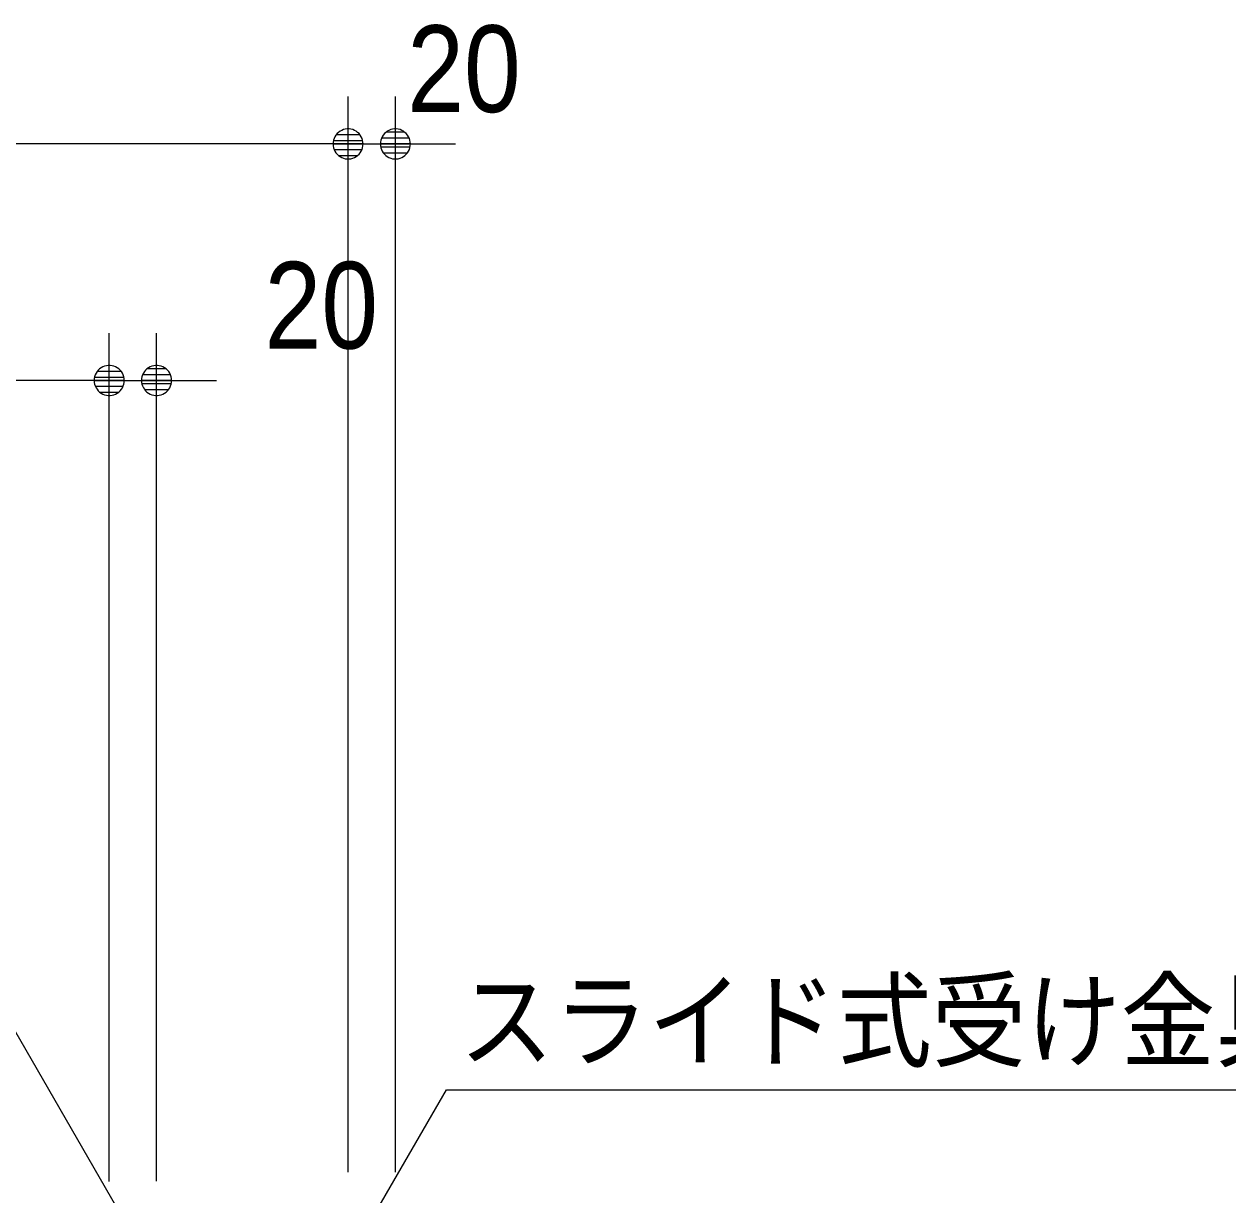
# Model space of a CAD drawing. Units: millimetres, scale not verified. Extents: x -6062 to 6062, y -3045 to 3045.
# Drawn here: x -4446 to -3936, y 406 to 901 of the extents above; entities that cross this region are included whole.
import ezdxf
from ezdxf.enums import TextEntityAlignment as Align

# ---------------------------------------------------------------- set-up
doc = ezdxf.new("R2010")
doc.units = ezdxf.units.MM
doc.header["$LTSCALE"] = 20
for name, color, linetype, lineweight in [('0-0_2寸法-1', 7, 'Continuous', 9), ('0-1_0', 7, 'Continuous', 9), ('0-2_2寸法-3', 7, 'Continuous', 9), ('0-5_2寸法-2', 7, 'Continuous', 9)]:
    doc.layers.add(name, color=color, linetype=linetype, lineweight=lineweight)
doc.styles.add('ＭＳ ゴシック', font='')
doc.styles.add('ＭＳ Ｐゴシック', font='')
doc.styles.get('ＭＳ ゴシック').set_extended_font_data('MS Gothic')
doc.styles.get('ＭＳ Ｐゴシック').set_extended_font_data('MS PGothic')

# ---------------------------------------------------------------- blocks, each defined once
blk = doc.blocks.new('_Dot')
at = {"layer": '0-1_0'}
for p, q in [((-10, 0), (-20, 0)), ((9.78, 2), (-9.78, 2)), ((7.99, 6), (-7.99, 6)), ((9.16, -3.98), (-9.16, -3.98)), ((6, -7.98), (-6, -7.98))]:
    blk.add_line(p, q, dxfattribs=at)
for points in [[(10, 0), (9.92, 1.25), (9.69, 2.49), (9.3, 3.68), (8.76, 4.82), (8.09, 5.88), (7.29, 6.85), (6.37, 7.71), (5.36, 8.44), (4.26, 9.05), (3.09, 9.51), (1.87, 9.82), (0.63, 9.98), (-0.63, 9.98), (-1.87, 9.82), (-3.09, 9.51), (-4.26, 9.05), (-5.36, 8.44), (-6.37, 7.71), (-7.29, 6.85), (-8.09, 5.88), (-8.76, 4.82), (-9.3, 3.68), (-9.69, 2.49), (-9.92, 1.25), (-10, 0), (0, 0)], [(-10, 0), (-9.92, -1.25), (-9.69, -2.49), (-9.3, -3.68), (-8.76, -4.82), (-8.09, -5.88), (-7.29, -6.85), (-6.37, -7.71), (-5.36, -8.44), (-4.26, -9.05), (-3.09, -9.51), (-1.87, -9.82), (-0.63, -9.98), (0.63, -9.98), (1.87, -9.82), (3.09, -9.51), (4.26, -9.05), (5.36, -8.44), (6.37, -7.71), (7.29, -6.85), (8.09, -5.88), (8.76, -4.82), (9.3, -3.68), (9.69, -2.49), (9.92, -1.25), (10, 0), (0, 0)]]:
    blk.add_lwpolyline(points, close=True, dxfattribs=at)

msp = doc.modelspace()

# ---------------------------------------------------------------- linework, layer by layer
at = {"layer": '0-0_2寸法-1'}
for p, q in [((-4308.5, 415.25), (-4308.5, 870)), ((-4321.21, 850), (-5624.79, 850)), ((-4409.5, 411.27), (-4409.5, 770)), ((-4422.21, 750), (-5624.79, 750))]:
    msp.add_line(p, q, dxfattribs=at)
at = {"layer": '0-2_2寸法-3'}
for points in [[(-4401.5, 392), (-4492.72, 550), (-5109.5, 550)], [(-4300.5, 391.8), (-4266.9, 450), (-3664.97, 450)]]:
    msp.add_lwpolyline(points, dxfattribs=at)
at = {"layer": '0-5_2寸法-2'}
for p, q in [((-4308.5, 415.25), (-4308.5, 870)), ((-4288.5, 415.25), (-4288.5, 870)), ((-4321.21, 850), (-4333.92, 850)), ((-4308.5, 850), (-4288.5, 850)), ((-4275.79, 850), (-4263.08, 850)), ((-4409.5, 411.27), (-4409.5, 770)), ((-4389.5, 411.47), (-4389.5, 770)), ((-4422.21, 750), (-4434.92, 750)), ((-4409.5, 750), (-4389.5, 750)), ((-4376.79, 750), (-4364.08, 750))]:
    msp.add_line(p, q, dxfattribs=at)

# ---------------------------------------------------------------- block references
at = {"layer": '0-0_2寸法-1', "xscale": 0.6356201, "yscale": 0.6356201}
for p in [(-4308.5, 850), (-4409.5, 750)]:
    msp.add_blockref('_Dot', p, dxfattribs=at)
at = {"layer": '0-5_2寸法-2', "xscale": 0.6356201, "yscale": 0.6356201}
for p in [(-4308.5, 850), (-4409.5, 750)]:
    msp.add_blockref('_Dot', p, dxfattribs=at)
at = {"layer": '0-5_2寸法-2', "xscale": 0.6356201, "yscale": 0.6356201, "rotation": 180}
for p in [(-4288.5, 850), (-4389.5, 750)]:
    msp.add_blockref('_Dot', p, dxfattribs=at)

# ---------------------------------------------------------------- texts
at = {"layer": '0-2_2寸法-3', "style": 'ＭＳ ゴシック', "width": 0.9}
msp.add_text('スライド式受け金具取付位置', height=32.55, dxfattribs=at).set_placement((-4261.5, 453.34), align=Align.BOTTOM_LEFT)
at = {"layer": '0-5_2寸法-2', "style": 'ＭＳ Ｐゴシック', "width": 0.9}
for p in [(-4283.48, 852.48), (-4343.82, 752.48)]:
    msp.add_text('20', height=36.66, dxfattribs=at).set_placement(p, align=Align.BOTTOM_LEFT)

doc.saveas('drawing.dxf')
